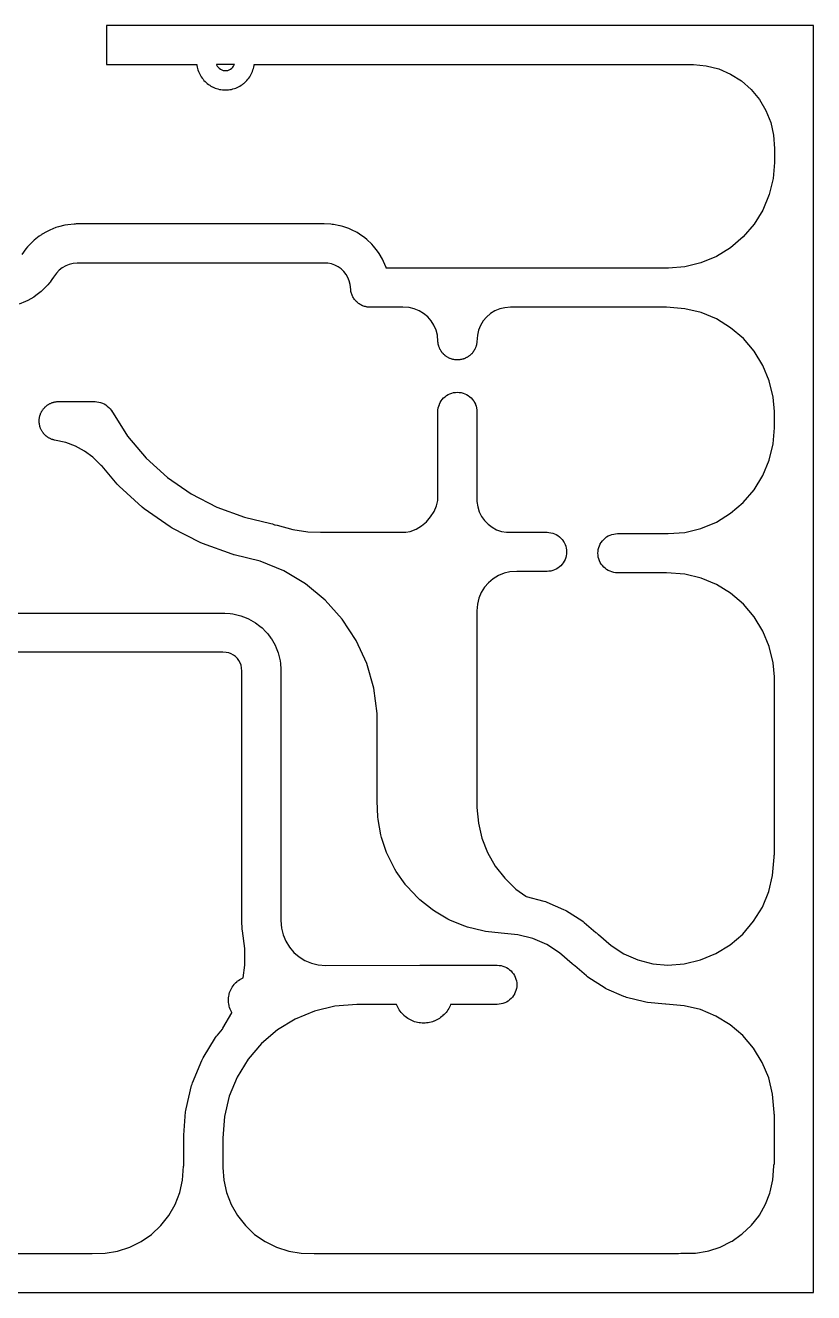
# Model space of a CAD drawing. Header units: inches. Extents: x -0.5 to 10, y -2.4 to 3.9.
# Drawn here: x 7.592 to 9.994, y -0.011 to 3.849 of the extents above; entities that cross this region are included whole.
import ezdxf

# ---------------------------------------------------------------- set-up
doc = ezdxf.new("R2010")
doc.units = ezdxf.units.IN

msp = doc.modelspace()

# ---------------------------------------------------------------- linework, layer by layer
for points in [[(7.391387, -0.0109), (7.791837, -0.0109), (7.793064, -0.010944), (7.793072, -0.010945), (7.793089, -0.010945), (7.79647, -0.0109), (8.471172, -0.0109), (8.474625, -0.010945), (8.474642, -0.010945), (8.474649, -0.010945), (8.475887, -0.0109), (9.599085, -0.0109), (9.607169, -0.011399), (9.607195, -0.0114), (9.607195, -0.0114), (9.607221, -0.0114), (9.61921, -0.0109), (9.9931, -0.0109), (9.993125, -0.010899), (9.993174, -0.010894), (9.993222, -0.010885), (9.993269, -0.010871), (9.993314, -0.010852), (9.993357, -0.010829), (9.993398, -0.010801), (9.993436, -0.01077), (9.99347, -0.010736), (9.993501, -0.010698), (9.993529, -0.010657), (9.993552, -0.010614), (9.993571, -0.010569), (9.993585, -0.010522), (9.993594, -0.010474), (9.993599, -0.010425), (9.9936, -0.0104), (9.9936, 1.847695), (9.993934, 1.849676), (9.993937, 1.849698), (9.99394, 1.849725), (9.994337, 1.855506), (9.994339, 1.85553), (9.994338, 1.855555), (9.994168, 1.861348), (9.994168, 1.861353), (9.994166, 1.861372), (9.9936, 1.868569), (9.9936, 2.617865), (9.993774, 2.620128), (9.993775, 2.620146), (9.993776, 2.620153), (9.993936, 2.625946), (9.993936, 2.62597), (9.993935, 2.625995), (9.9936, 2.630749), (9.9936, 2.656395), (9.993934, 2.658376), (9.993937, 2.658398), (9.99394, 2.658425), (9.994337, 2.664206), (9.994339, 2.66423), (9.994338, 2.664255), (9.994168, 2.670048), (9.994168, 2.670053), (9.994166, 2.670072), (9.9936, 2.677269), (9.9936, 3.426465), (9.993774, 3.428728), (9.993775, 3.428746), (9.993776, 3.428753), (9.993936, 3.434546), (9.993936, 3.43457), (9.993935, 3.434595), (9.9936, 3.439349), (9.9936, 3.472034), (9.993611, 3.472165), (9.993613, 3.472192), (9.993613, 3.472215), (9.9936, 3.473158), (9.9936, 3.8478), (9.993599, 3.847825), (9.993594, 3.847874), (9.993585, 3.847922), (9.993571, 3.847969), (9.993552, 3.848014), (9.993529, 3.848057), (9.993501, 3.848098), (9.99347, 3.848136), (9.993436, 3.84817), (9.993398, 3.848201), (9.993357, 3.848229), (9.993314, 3.848252), (9.993269, 3.848271), (9.993222, 3.848285), (9.993174, 3.848294), (9.993125, 3.848299), (9.9931, 3.8483), (9.636567, 3.8483), (9.63461, 3.848485), (9.634603, 3.848486), (9.634585, 3.848487), (9.628796, 3.848749), (9.628774, 3.84875), (9.628747, 3.848749), (9.622961, 3.848442), (9.622936, 3.84844), (9.622912, 3.848437), (9.62201, 3.8483), (7.84, 3.8483), (7.839975, 3.848299), (7.839926, 3.848294), (7.839878, 3.848285), (7.839831, 3.848271), (7.839786, 3.848252), (7.839743, 3.848229), (7.839702, 3.848201), (7.839664, 3.84817), (7.83963, 3.848136), (7.839599, 3.848098), (7.839571, 3.848057), (7.839548, 3.848014), (7.839529, 3.847969), (7.839515, 3.847922), (7.839506, 3.847874), (7.839501, 3.847825), (7.8395, 3.8478), (7.8395, 3.73), (7.839501, 3.729975), (7.839506, 3.729926), (7.839515, 3.729878), (7.839529, 3.729831), (7.839548, 3.729786), (7.839571, 3.729743), (7.839599, 3.729702), (7.83963, 3.729664), (7.839664, 3.72963), (7.839702, 3.729599), (7.839743, 3.729571), (7.839786, 3.729548), (7.839831, 3.729529), (7.839878, 3.729515), (7.839926, 3.729506), (7.839975, 3.729501), (7.84, 3.7295), (8.114346, 3.7295), (8.114733, 3.72623), (8.114735, 3.726212), (8.114739, 3.726191), (8.115643, 3.721643), (8.115647, 3.721626), (8.115647, 3.721624), (8.116695, 3.71726), (8.116698, 3.71725), (8.1167, 3.717241), (8.117959, 3.712779), (8.117964, 3.712762), (8.117971, 3.712742), (8.119576, 3.708392), (8.119577, 3.708388), (8.119583, 3.708373), (8.1213, 3.704227), (8.121305, 3.704215), (8.121308, 3.704209), (8.123249, 3.699998), (8.123259, 3.699979), (8.123267, 3.699963), (8.125533, 3.695918), (8.125541, 3.695903), (8.125542, 3.695901), (8.127887, 3.692075), (8.127892, 3.692067), (8.127898, 3.692058), (8.130474, 3.688203), (8.130486, 3.688186), (8.130497, 3.688171), (8.133367, 3.68453), (8.133376, 3.684519), (8.13338, 3.684515), (8.136295, 3.681102), (8.136302, 3.681093), (8.136308, 3.681087), (8.139455, 3.677683), (8.139469, 3.677669), (8.139483, 3.677655), (8.142887, 3.674508), (8.142893, 3.674502), (8.142902, 3.674495), (8.146315, 3.67158), (8.146319, 3.671576), (8.14633, 3.671567), (8.149971, 3.668697), (8.149986, 3.668686), (8.150003, 3.668674), (8.153858, 3.666098), (8.153867, 3.666092), (8.153875, 3.666087), (8.157701, 3.663742), (8.157703, 3.663741), (8.157718, 3.663733), (8.161763, 3.661467), (8.161779, 3.661459), (8.161798, 3.661449), (8.166009, 3.659508), (8.166015, 3.659505), (8.166027, 3.6595), (8.170173, 3.657783), (8.170188, 3.657777), (8.170192, 3.657776), (8.174542, 3.656171), (8.174562, 3.656164), (8.174579, 3.656159), (8.179041, 3.6549), (8.17905, 3.654898), (8.17906, 3.654895), (8.183424, 3.653847), (8.183426, 3.653847), (8.183443, 3.653843), (8.187991, 3.652939), (8.188012, 3.652935), (8.18803, 3.652933), (8.192634, 3.652388), (8.192642, 3.652387), (8.192654, 3.652386), (8.197128, 3.652034), (8.197141, 3.652033), (8.197147, 3.652032), (8.20178, 3.65185), (8.2018, 3.65185), (8.20182, 3.65185), (8.206453, 3.652032), (8.206459, 3.652033), (8.206472, 3.652034), (8.210946, 3.652386), (8.210958, 3.652387), (8.210966, 3.652388), (8.21557, 3.652933), (8.215588, 3.652935), (8.215609, 3.652939), (8.220157, 3.653843), (8.220174, 3.653847), (8.220176, 3.653847), (8.22454, 3.654895), (8.22455, 3.654898), (8.224559, 3.6549), (8.229021, 3.656159), (8.229038, 3.656164), (8.229058, 3.656171), (8.233408, 3.657776), (8.233412, 3.657777), (8.233427, 3.657783), (8.237573, 3.6595), (8.237585, 3.659505), (8.237591, 3.659508), (8.241802, 3.661449), (8.241821, 3.661459), (8.241837, 3.661467), (8.245882, 3.663733), (8.245897, 3.663741), (8.245899, 3.663742), (8.249725, 3.666087), (8.249733, 3.666092), (8.249742, 3.666098), (8.253597, 3.668674), (8.253614, 3.668686), (8.253629, 3.668697), (8.25727, 3.671567), (8.257281, 3.671576), (8.257285, 3.67158), (8.260698, 3.674495), (8.260707, 3.674502), (8.260713, 3.674508), (8.264117, 3.677655), (8.264131, 3.677669), (8.264145, 3.677683), (8.267292, 3.681087), (8.267298, 3.681093), (8.267305, 3.681102), (8.27022, 3.684515), (8.270224, 3.684519), (8.270233, 3.68453), (8.273103, 3.688171), (8.273114, 3.688186), (8.273126, 3.688203), (8.275702, 3.692058), (8.275708, 3.692067), (8.275713, 3.692075), (8.278058, 3.695901), (8.278059, 3.695903), (8.278067, 3.695918), (8.280333, 3.699963), (8.280341, 3.699979), (8.280351, 3.699998), (8.282292, 3.704209), (8.282295, 3.704215), (8.2823, 3.704227), (8.284017, 3.708373), (8.284023, 3.708388), (8.284024, 3.708392), (8.285629, 3.712742), (8.285636, 3.712762), (8.285641, 3.712779), (8.2869, 3.717241), (8.286902, 3.71725), (8.286905, 3.71726), (8.287953, 3.721624), (8.287953, 3.721626), (8.287957, 3.721643), (8.288861, 3.726191), (8.288865, 3.726212), (8.288867, 3.72623), (8.289254, 3.7295), (9.627774, 3.7295), (9.667159, 3.725773), (9.705201, 3.716002), (9.741246, 3.700399), (9.774407, 3.67935), (9.803867, 3.653373), (9.828901, 3.623107), (9.848891, 3.589297), (9.863347, 3.552776), (9.871911, 3.514444), (9.8745, 3.473227), (9.8745, 3.431043), (9.870766, 3.38255), (9.858911, 3.333144), (9.839458, 3.286154), (9.812896, 3.242783), (9.77988, 3.204099), (9.741222, 3.171053), (9.697872, 3.144457), (9.650896, 3.124967), (9.601452, 3.113062), (9.552214, 3.10915), (8.691784, 3.10915), (8.691283, 3.110703), (8.691275, 3.110724), (8.69127, 3.110737), (8.683875, 3.129054), (8.683868, 3.129071), (8.68386, 3.129087), (8.680157, 3.136654), (8.680151, 3.136667), (8.68014, 3.136686), (8.670213, 3.153764), (8.670203, 3.153781), (8.670194, 3.153795), (8.665451, 3.160758), (8.66544, 3.160773), (8.66543, 3.160787), (8.653173, 3.176279), (8.653162, 3.176293), (8.65315, 3.176306), (8.647464, 3.182523), (8.647452, 3.182536), (8.647439, 3.182549), (8.633103, 3.196139), (8.633091, 3.19615), (8.633076, 3.196162), (8.626563, 3.201507), (8.626551, 3.201517), (8.626535, 3.201529), (8.61041, 3.21294), (8.610397, 3.212949), (8.61038, 3.21296), (8.603173, 3.217324), (8.603157, 3.217333), (8.603142, 3.217341), (8.585558, 3.226341), (8.585542, 3.226349), (8.585525, 3.226356), (8.577771, 3.22965), (8.577756, 3.229656), (8.577737, 3.229663), (8.559051, 3.236069), (8.559036, 3.236073), (8.559017, 3.236079), (8.550872, 3.238236), (8.550857, 3.238239), (8.550837, 3.238244), (8.531429, 3.241925), (8.531416, 3.241927), (8.531411, 3.241928), (8.527096, 3.242582), (8.527082, 3.242584), (8.527059, 3.242587), (8.522708, 3.24292), (8.522697, 3.242921), (8.522689, 3.242921), (8.502958, 3.243703), (8.502948, 3.243704), (8.502933, 3.243704), (8.501778, 3.243693), (8.500625, 3.243749), (8.50061, 3.24375), (8.5006, 3.24375), (7.7472, 3.24375), (7.74719, 3.24375), (7.747175, 3.243749), (7.747096, 3.243745), (7.747016, 3.243749), (7.746993, 3.24375), (7.746967, 3.243749), (7.744177, 3.243602), (7.741388, 3.243465), (7.741361, 3.243463), (7.741339, 3.24346), (7.74126, 3.243449), (7.74118, 3.243444), (7.741165, 3.243443), (7.741155, 3.243442), (7.721041, 3.24139), (7.721028, 3.241389), (7.721006, 3.241385), (7.712824, 3.239964), (7.712804, 3.23996), (7.71279, 3.239956), (7.693163, 3.235103), (7.693146, 3.235098), (7.693129, 3.235093), (7.685227, 3.232538), (7.68521, 3.232532), (7.685194, 3.232526), (7.666442, 3.224966), (7.666422, 3.224958), (7.66641, 3.224952), (7.658945, 3.221313), (7.658929, 3.221305), (7.658914, 3.221297), (7.641407, 3.211182), (7.641395, 3.211174), (7.641377, 3.211163), (7.634497, 3.206513), (7.63448, 3.206502), (7.634468, 3.206493), (7.618554, 3.194022), (7.618538, 3.194009), (7.618527, 3.193999), (7.612367, 3.18843), (7.612352, 3.188416), (7.612341, 3.188405), (7.598334, 3.173825), (7.598323, 3.173814), (7.598311, 3.173799), (7.593099, 3.167568), (7.593088, 3.167555), (7.593077, 3.167541), (7.581201, 3.151172)], [(7.1806, 2.05855), (8.1958, 2.05855), (8.19581, 2.05855), (8.195825, 2.058549), (8.197826, 2.058451), (8.199829, 2.058413), (8.19985, 2.058412), (8.199854, 2.058412), (8.216274, 2.057291), (8.216289, 2.05729), (8.21631, 2.057288), (8.224669, 2.056113), (8.224684, 2.05611), (8.224704, 2.056106), (8.240797, 2.052656), (8.240818, 2.052651), (8.240832, 2.052647), (8.24894, 2.050292), (8.248961, 2.050285), (8.248974, 2.05028), (8.26441, 2.04457), (8.264426, 2.044564), (8.264443, 2.044557), (8.272133, 2.041068), (8.27215, 2.04106), (8.272165, 2.041052), (8.286629, 2.033199), (8.286646, 2.033189), (8.28666, 2.033181), (8.293773, 2.028631), (8.293789, 2.028621), (8.293802, 2.028611), (8.306998, 2.018775), (8.307012, 2.018764), (8.307026, 2.018753), (8.313418, 2.013235), (8.313434, 2.013221), (8.313444, 2.013211), (8.325103, 2.001593), (8.325114, 2.001582), (8.325127, 2.001567), (8.330667, 1.995194), (8.330676, 1.995183), (8.330689, 1.995167), (8.340571, 1.982005), (8.340582, 1.98199), (8.340591, 1.981975), (8.345165, 1.974878), (8.345175, 1.974863), (8.345184, 1.974847), (8.353087, 1.960411), (8.353096, 1.960394), (8.353104, 1.960379), (8.356618, 1.952701), (8.356624, 1.952688), (8.356632, 1.952668), (8.362396, 1.937252), (8.362401, 1.937237), (8.362407, 1.937218), (8.364791, 1.929118), (8.364796, 1.929103), (8.3648, 1.929083), (8.368306, 1.913002), (8.368311, 1.912979), (8.368313, 1.912967), (8.369517, 1.90461), (8.369519, 1.904594), (8.369521, 1.904574), (8.370698, 1.888158), (8.370698, 1.888142), (8.370699, 1.888133), (8.370746, 1.886028), (8.370849, 1.883925), (8.37085, 1.88391), (8.37085, 1.8839), (8.37085, 1.12184), (8.372682, 1.098559), (8.377586, 1.078133), (8.385625, 1.058726), (8.3966, 1.040816), (8.410243, 1.024843), (8.426216, 1.0112), (8.444126, 1.000225), (8.463533, 0.992186), (8.483959, 0.987282), (8.507217, 0.985452), (8.794375, 0.985671), (8.796387, 0.985909), (8.796395, 0.98591), (8.796407, 0.985911), (8.800928, 0.986266), (8.800941, 0.986267), (8.800947, 0.986268), (8.80558, 0.98645), (8.8056, 0.98645), (8.80562, 0.98645), (8.810253, 0.986268), (8.810259, 0.986267), (8.810272, 0.986266), (8.814793, 0.985911), (8.814805, 0.98591), (8.814813, 0.985909), (8.816681, 0.985688), (9.029955, 0.98585), (9.029965, 0.98585), (9.029979, 0.985849), (9.035767, 0.985569), (9.035789, 0.985568), (9.035816, 0.985565), (9.041549, 0.984719), (9.041573, 0.984715), (9.041597, 0.984709), (9.047219, 0.983305), (9.047246, 0.983298), (9.047266, 0.983291), (9.052724, 0.981343), (9.052744, 0.981335), (9.052769, 0.981324), (9.05801, 0.978851), (9.05803, 0.978841), (9.058053, 0.978828), (9.063026, 0.975852), (9.063046, 0.975839), (9.063067, 0.975825), (9.067724, 0.972377), (9.067745, 0.97236), (9.067762, 0.972346), (9.072058, 0.968457), (9.072074, 0.968443), (9.072093, 0.968423), (9.075988, 0.964132), (9.076005, 0.964112), (9.076019, 0.964094), (9.079475, 0.959442), (9.079489, 0.959421), (9.079502, 0.959401), (9.082485, 0.954433), (9.082495, 0.954415), (9.082508, 0.95439), (9.08499, 0.949153), (9.085001, 0.949127), (9.085009, 0.949108), (9.086965, 0.943653), (9.086973, 0.943628), (9.086979, 0.943606), (9.088392, 0.937986), (9.088397, 0.937961), (9.088401, 0.937938), (9.089256, 0.932206), (9.089259, 0.932183), (9.089261, 0.932158), (9.089549, 0.92637), (9.08955, 0.92635), (9.089549, 0.926321), (9.089269, 0.920533), (9.089268, 0.920511), (9.089265, 0.920484), (9.088419, 0.914751), (9.088415, 0.914727), (9.088409, 0.914703), (9.087005, 0.909081), (9.086998, 0.909054), (9.086991, 0.909034), (9.085043, 0.903576), (9.085035, 0.903556), (9.085024, 0.903531), (9.082551, 0.89829), (9.082541, 0.89827), (9.082528, 0.898247), (9.079552, 0.893274), (9.079539, 0.893254), (9.079525, 0.893233), (9.076077, 0.888576), (9.07606, 0.888555), (9.076046, 0.888538), (9.072157, 0.884242), (9.072143, 0.884226), (9.072123, 0.884207), (9.067832, 0.880312), (9.067812, 0.880295), (9.067794, 0.880281), (9.063142, 0.876825), (9.063121, 0.876811), (9.063101, 0.876798), (9.058133, 0.873815), (9.058115, 0.873805), (9.05809, 0.873792), (9.052853, 0.87131), (9.052827, 0.871299), (9.052808, 0.871291), (9.047353, 0.869335), (9.047328, 0.869327), (9.047306, 0.869321), (9.041686, 0.867908), (9.041661, 0.867903), (9.041638, 0.867899), (9.035906, 0.867044), (9.035883, 0.867041), (9.035858, 0.867039), (9.03007, 0.866751), (9.030065, 0.86675), (9.030045, 0.86675), (8.888236, 0.866642), (8.88811, 0.866299), (8.888104, 0.866284), (8.888103, 0.866281), (8.886367, 0.862091), (8.886367, 0.86209), (8.886359, 0.862073), (8.884418, 0.857862), (8.884411, 0.857848), (8.8844, 0.857827), (8.882135, 0.853782), (8.882126, 0.853767), (8.882125, 0.853765), (8.879755, 0.849898), (8.879751, 0.849891), (8.879745, 0.849882), (8.877169, 0.846027), (8.877159, 0.846012), (8.877146, 0.845995), (8.874275, 0.842354), (8.874267, 0.842343), (8.874263, 0.842338), (8.871318, 0.83889), (8.871315, 0.838887), (8.871305, 0.838875), (8.868157, 0.835471), (8.868144, 0.835456), (8.868129, 0.835443), (8.864725, 0.832295), (8.864713, 0.832285), (8.86471, 0.832282), (8.861262, 0.829337), (8.861257, 0.829333), (8.861246, 0.829325), (8.857605, 0.826454), (8.857588, 0.826441), (8.857573, 0.826431), (8.853718, 0.823855), (8.853709, 0.823849), (8.853702, 0.823845), (8.849835, 0.821475), (8.849833, 0.821474), (8.849818, 0.821465), (8.845773, 0.8192), (8.845752, 0.819189), (8.845738, 0.819182), (8.841527, 0.817241), (8.84151, 0.817233), (8.841509, 0.817233), (8.837319, 0.815497), (8.837316, 0.815496), (8.837301, 0.81549), (8.832951, 0.813885), (8.83293, 0.813878), (8.832914, 0.813873), (8.828451, 0.812615), (8.828443, 0.812612), (8.828432, 0.81261), (8.824023, 0.811551), (8.824009, 0.811548), (8.824003, 0.811547), (8.819456, 0.810642), (8.819442, 0.81064), (8.819417, 0.810636), (8.814813, 0.810091), (8.814805, 0.81009), (8.814793, 0.810089), (8.810272, 0.809734), (8.810259, 0.809733), (8.810253, 0.809732), (8.80562, 0.80955), (8.8056, 0.80955), (8.80558, 0.80955), (8.800947, 0.809732), (8.800941, 0.809733), (8.800928, 0.809734), (8.796407, 0.810089), (8.796395, 0.81009), (8.796387, 0.810091), (8.791783, 0.810636), (8.791758, 0.81064), (8.791744, 0.810642), (8.787197, 0.811547), (8.787191, 0.811548), (8.787177, 0.811551), (8.782768, 0.81261), (8.782757, 0.812612), (8.782749, 0.812615), (8.778286, 0.813873), (8.77827, 0.813878), (8.778249, 0.813885), (8.773899, 0.81549), (8.773884, 0.815496), (8.773881, 0.815497), (8.769691, 0.817233), (8.76969, 0.817233), (8.769673, 0.817241), (8.765462, 0.819182), (8.765448, 0.819189), (8.765427, 0.8192), (8.761382, 0.821465), (8.761367, 0.821474), (8.761365, 0.821475), (8.757498, 0.823845), (8.757491, 0.823849), (8.757482, 0.823855), (8.753627, 0.826431), (8.753612, 0.826441), (8.753595, 0.826454), (8.749954, 0.829325), (8.749943, 0.829333), (8.749938, 0.829337), (8.74649, 0.832282), (8.746487, 0.832285), (8.746475, 0.832295), (8.743071, 0.835443), (8.743056, 0.835456), (8.743043, 0.835471), (8.739895, 0.838875), (8.739885, 0.838887), (8.739882, 0.83889), (8.736937, 0.842338), (8.736933, 0.842343), (8.736925, 0.842354), (8.734054, 0.845995), (8.734041, 0.846012), (8.734031, 0.846027), (8.731455, 0.849882), (8.731449, 0.849891), (8.731445, 0.849898), (8.729075, 0.853765), (8.729074, 0.853767), (8.729065, 0.853782), (8.7268, 0.857827), (8.726789, 0.857848), (8.726782, 0.857862), (8.724841, 0.862073), (8.724833, 0.86209), (8.724833, 0.862091), (8.723097, 0.866281), (8.723096, 0.866284), (8.72309, 0.866299), (8.72301, 0.866516), (8.602454, 0.866424), (8.534667, 0.86109), (8.472992, 0.846285), (8.41439, 0.822015), (8.360307, 0.788878), (8.312072, 0.74769), (8.270873, 0.699464), (8.237724, 0.645387), (8.213442, 0.586791), (8.198633, 0.525158), (8.19355, 0.459595), (8.19355, 0.369419), (8.196395, 0.331143), (8.204973, 0.293237), (8.21906, 0.257016), (8.238346, 0.223276), (8.262408, 0.192757), (8.290718, 0.16613), (8.322652, 0.14398), (8.35751, 0.126795), (8.394525, 0.114951), (8.432887, 0.108708), (8.471947, 0.1082), (9.582868, 0.1082), (9.589137, 0.108996), (9.589161, 0.108998), (9.5892, 0.109), (9.589226, 0.108999), (9.593426, 0.108782), (9.633889, 0.109318), (9.670158, 0.11523), (9.674816, 0.116394), (9.709244, 0.127419), (9.742913, 0.144028), (9.745937, 0.14589), (9.773867, 0.165269), (9.776952, 0.167641), (9.803982, 0.193073), (9.804985, 0.194237), (9.826886, 0.222021), (9.829062, 0.225116), (9.847648, 0.257638), (9.860961, 0.291876), (9.862077, 0.295392), (9.870304, 0.331752), (9.8734, 0.373383), (9.8734, 0.3764), (9.8734, 0.376421), (9.873406, 0.376475), (9.873409, 0.376493), (9.8745, 0.382247), (9.8745, 0.53086), (9.874282, 0.531808), (9.874278, 0.531828), (9.874274, 0.531856), (9.873536, 0.537604), (9.873535, 0.537617), (9.873534, 0.537629), (9.869175, 0.593018), (9.8573, 0.642488), (9.837835, 0.689491), (9.811256, 0.732871), (9.77822, 0.771561), (9.73954, 0.804607), (9.696166, 0.831196), (9.649168, 0.850674), (9.599701, 0.862562), (9.544313, 0.866935), (9.544302, 0.866936), (9.544289, 0.866937), (9.543771, 0.867004), (9.54325, 0.867029), (9.543233, 0.86703), (9.543225, 0.867031), (9.487636, 0.872447), (9.487633, 0.872447), (9.487616, 0.872449), (9.483034, 0.873078), (9.483013, 0.873081), (9.482996, 0.873085), (9.478477, 0.87407), (9.478468, 0.874072), (9.478458, 0.874074), (9.424391, 0.888099), (9.424378, 0.888103), (9.424372, 0.888104), (9.419968, 0.889432), (9.419947, 0.889439), (9.419932, 0.889444), (9.415644, 0.891111), (9.415644, 0.891111), (9.415626, 0.891118), (9.364391, 0.913364), (9.364373, 0.913372), (9.360229, 0.915367), (9.360214, 0.915374), (9.360194, 0.915385), (9.356218, 0.917697), (9.35621, 0.917701), (9.356201, 0.917707), (9.309039, 0.947635), (9.30903, 0.947641), (9.309023, 0.947645), (9.305238, 0.950259), (9.305223, 0.95027), (9.305207, 0.950283), (9.301637, 0.953183), (9.301626, 0.953192), (9.301622, 0.953196), (9.266376, 0.984189), (9.263068, 0.986328), (9.263049, 0.986341), (9.263028, 0.986357), (9.258494, 0.989966), (9.258478, 0.989979), (9.258475, 0.989981), (9.220035, 1.023785), (9.18074, 1.048725), (9.138051, 1.067268), (9.093027, 1.078956), (9.042108, 1.083932), (9.042096, 1.083934), (9.042084, 1.083935), (9.04197, 1.083952), (9.041854, 1.083958), (9.041839, 1.083959), (9.04183, 1.08396), (8.994292, 1.088831), (8.994274, 1.088834), (8.994257, 1.088836), (8.985953, 1.090292), (8.985941, 1.090294), (8.985918, 1.0903), (8.939559, 1.101891), (8.939539, 1.101896), (8.939524, 1.101901), (8.931516, 1.104523), (8.931503, 1.104527), (8.931482, 1.104535), (8.887245, 1.122607), (8.88723, 1.122613), (8.887212, 1.122622), (8.879659, 1.126357), (8.879643, 1.126365), (8.879627, 1.126374), (8.838413, 1.150559), (8.838393, 1.150571), (8.838382, 1.150578), (8.831437, 1.15535), (8.831423, 1.155361), (8.831409, 1.155372), (8.794056, 1.185177), (8.794044, 1.185187), (8.794029, 1.1852), (8.787834, 1.190912), (8.787823, 1.190923), (8.787809, 1.190938), (8.755079, 1.225756), (8.755066, 1.22577), (8.755056, 1.225783), (8.749737, 1.232319), (8.749726, 1.232334), (8.749715, 1.232348), (8.722275, 1.27147), (8.722265, 1.271485), (8.722256, 1.2715), (8.717921, 1.278727), (8.71791, 1.278747), (8.717904, 1.278758), (8.696312, 1.321388), (8.696304, 1.321405), (8.696297, 1.321421), (8.693036, 1.329191), (8.693029, 1.329207), (8.693023, 1.329224), (8.677719, 1.374494), (8.677713, 1.374513), (8.677709, 1.374528), (8.675586, 1.382683), (8.675583, 1.382698), (8.675579, 1.382718), (8.666874, 1.429705), (8.666871, 1.429725), (8.666869, 1.42974), (8.665929, 1.438115), (8.665927, 1.438135), (8.665926, 1.43815), (8.663998, 1.485898), (8.663998, 1.485908), (8.663998, 1.485922), (8.664008, 1.487077), (8.663951, 1.488231), (8.66395, 1.488236), (8.66395, 1.488256), (8.663753, 1.752442), (8.653717, 1.830022), (8.63236, 1.90458), (8.600079, 1.975098), (8.5576, 2.039987), (8.505884, 2.097782), (8.446094, 2.14718), (8.379582, 2.187067), (8.3078, 2.216562), (8.228075, 2.236174), (8.228061, 2.236177), (8.228052, 2.23618), (8.227945, 2.236212), (8.227836, 2.236234), (8.227811, 2.23624), (8.227788, 2.236246), (8.225146, 2.237048), (8.222499, 2.237839), (8.222478, 2.237846), (8.222453, 2.237855), (8.22235, 2.237897), (8.222243, 2.23793), (8.222234, 2.237933), (8.22222, 2.237938), (8.132066, 2.270228), (8.132054, 2.270232), (8.132036, 2.27024), (8.124891, 2.273345), (8.124879, 2.27335), (8.124861, 2.273359), (8.039737, 2.317238), (8.039722, 2.317246), (8.039709, 2.317254), (8.033079, 2.321241), (8.033063, 2.321251), (8.033052, 2.321259), (7.954394, 2.375889), (7.95438, 2.3759), (7.954368, 2.375909), (7.948317, 2.380729), (7.948307, 2.380737), (7.948292, 2.38075), (7.877451, 2.445194), (7.877442, 2.445203), (7.877428, 2.445217), (7.872059, 2.450786), (7.872046, 2.450799), (7.872037, 2.45081), (7.825661, 2.505698), (7.823097, 2.507989), (7.823087, 2.507999), (7.823079, 2.508006), (7.797752, 2.532991), (7.772541, 2.551687), (7.744961, 2.566668), (7.715585, 2.577628), (7.680867, 2.585227), (7.680852, 2.585231), (7.680843, 2.585233), (7.678596, 2.585842), (7.676337, 2.586408), (7.676311, 2.586415), (7.67629, 2.586422), (7.675776, 2.586606), (7.67525, 2.586748), (7.675227, 2.586755), (7.675203, 2.586764), (7.673026, 2.58759), (7.670834, 2.588374), (7.67081, 2.588384), (7.670789, 2.588393), (7.670295, 2.588626), (7.669785, 2.58882), (7.669759, 2.588831), (7.66974, 2.58884), (7.667655, 2.589875), (7.66555, 2.590871), (7.665528, 2.590882), (7.665507, 2.590894), (7.665039, 2.591174), (7.66455, 2.591417), (7.664529, 2.591428), (7.664507, 2.591441), (7.662533, 2.592676), (7.660537, 2.593873), (7.660519, 2.593884), (7.660496, 2.5939), (7.660057, 2.594225), (7.659595, 2.594515), (7.65957, 2.594531), (7.659554, 2.594543), (7.657711, 2.595965), (7.655841, 2.597352), (7.655823, 2.597366), (7.655803, 2.597383), (7.655399, 2.59775), (7.654967, 2.598083), (7.654951, 2.598096), (7.654929, 2.598115), (7.653235, 2.599711), (7.65151, 2.601275), (7.651492, 2.601292), (7.651475, 2.60131), (7.651108, 2.601714), (7.650711, 2.602088), (7.650695, 2.602104), (7.650677, 2.602124), (7.649147, 2.603878), (7.647583, 2.605603), (7.647566, 2.605623), (7.647552, 2.605641), (7.647227, 2.60608), (7.646868, 2.606491), (7.646851, 2.606512), (7.646838, 2.606529), (7.645487, 2.608426), (7.6441, 2.610296), (7.644084, 2.610319), (7.644073, 2.610337), (7.643792, 2.610805), (7.643476, 2.611249), (7.643463, 2.611268), (7.643449, 2.611291), (7.642291, 2.61331), (7.641094, 2.615307), (7.641082, 2.615328), (7.641071, 2.61535), (7.640837, 2.615844), (7.640566, 2.616317), (7.640555, 2.616336), (7.640543, 2.616361), (7.639588, 2.618484), (7.638593, 2.620589), (7.638584, 2.62061), (7.638574, 2.620634), (7.63839, 2.621148), (7.638166, 2.621646), (7.638157, 2.621667), (7.638148, 2.621691), (7.637406, 2.623898), (7.636622, 2.62609), (7.636615, 2.626111), (7.636608, 2.626137), (7.636475, 2.626667), (7.636301, 2.627184), (7.636294, 2.627207), (7.636288, 2.627231), (7.635765, 2.6295), (7.6352, 2.631758), (7.635194, 2.631783), (7.63519, 2.631807), (7.63511, 2.632346), (7.634987, 2.632878), (7.634982, 2.632904), (7.634979, 2.632927), (7.634681, 2.635236), (7.63434, 2.637539), (7.634337, 2.637561), (7.634335, 2.637588), (7.634308, 2.638133), (7.634238, 2.638674), (7.634236, 2.638697), (7.634235, 2.638723), (7.634165, 2.64105), (7.634051, 2.643375), (7.63405, 2.6434), (7.634051, 2.643425), (7.634077, 2.64397), (7.634061, 2.644515), (7.634061, 2.64454), (7.634062, 2.644564), (7.634221, 2.646887), (7.634335, 2.649212), (7.634337, 2.649239), (7.63434, 2.649261), (7.63442, 2.649801), (7.634457, 2.650346), (7.63446, 2.650373), (7.634463, 2.650394), (7.634848, 2.65269), (7.63519, 2.654993), (7.635194, 2.655017), (7.6352, 2.655042), (7.635332, 2.655571), (7.635423, 2.656109), (7.635427, 2.656133), (7.635433, 2.656157), (7.636042, 2.658404), (7.636608, 2.660663), (7.636615, 2.660689), (7.636622, 2.66071), (7.636806, 2.661224), (7.636948, 2.66175), (7.636955, 2.661773), (7.636964, 2.661797), (7.63779, 2.663974), (7.638574, 2.666166), (7.638584, 2.66619), (7.638593, 2.666211), (7.638826, 2.666705), (7.63902, 2.667215), (7.639031, 2.667241), (7.63904, 2.66726), (7.640075, 2.669345), (7.641071, 2.67145), (7.641082, 2.671472), (7.641094, 2.671493), (7.641374, 2.671961), (7.641617, 2.67245), (7.641628, 2.672471), (7.641641, 2.672493), (7.642876, 2.674467), (7.644073, 2.676463), (7.644084, 2.676481), (7.6441, 2.676504), (7.644425, 2.676943), (7.644715, 2.677405), (7.644731, 2.67743), (7.644743, 2.677446), (7.646165, 2.679289), (7.647552, 2.681159), (7.647566, 2.681177), (7.647583, 2.681197), (7.64795, 2.681601), (7.648283, 2.682033), (7.648296, 2.682049), (7.648315, 2.682071), (7.649911, 2.683765), (7.651475, 2.68549), (7.651492, 2.685508), (7.65151, 2.685525), (7.651914, 2.685892), (7.652288, 2.686289), (7.652304, 2.686305), (7.652324, 2.686323), (7.654078, 2.687853), (7.655803, 2.689417), (7.655823, 2.689434), (7.655841, 2.689448), (7.65628, 2.689773), (7.656691, 2.690132), (7.656712, 2.690149), (7.656729, 2.690162), (7.658626, 2.691513), (7.660496, 2.6929), (7.660519, 2.692916), (7.660537, 2.692927), (7.661005, 2.693208), (7.661449, 2.693524), (7.661468, 2.693537), (7.661491, 2.693551), (7.66351, 2.694709), (7.665507, 2.695906), (7.665528, 2.695918), (7.66555, 2.695929), (7.666044, 2.696163), (7.666517, 2.696434), (7.666536, 2.696445), (7.666561, 2.696457), (7.668684, 2.697412), (7.670789, 2.698407), (7.67081, 2.698416), (7.670834, 2.698426), (7.671348, 2.69861), (7.671846, 2.698834), (7.671867, 2.698843), (7.671891, 2.698852), (7.674098, 2.699594), (7.67629, 2.700378), (7.676311, 2.700385), (7.676337, 2.700392), (7.676867, 2.700525), (7.677384, 2.700699), (7.677407, 2.700706), (7.677431, 2.700712), (7.6797, 2.701235), (7.681958, 2.7018), (7.681983, 2.701806), (7.682007, 2.70181), (7.682546, 2.70189), (7.683078, 2.702013), (7.683104, 2.702018), (7.683127, 2.702021), (7.685436, 2.702319), (7.687739, 2.70266), (7.687761, 2.702663), (7.687788, 2.702665), (7.688333, 2.702692), (7.688874, 2.702762), (7.688897, 2.702764), (7.688923, 2.702765), (7.69125, 2.702835), (7.693575, 2.702949), (7.69359, 2.70295), (7.6936, 2.70295), (7.798, 2.70295), (7.79801, 2.70295), (7.798025, 2.702949), (7.803812, 2.702665), (7.803839, 2.702663), (7.803861, 2.70266), (7.804898, 2.702506), (7.809812, 2.702265), (7.809839, 2.702263), (7.809861, 2.70226), (7.815593, 2.70141), (7.815617, 2.701406), (7.815642, 2.7014), (7.821263, 2.699992), (7.821289, 2.699985), (7.82131, 2.699978), (7.826766, 2.698026), (7.82679, 2.698016), (7.826811, 2.698007), (7.83205, 2.695529), (7.832072, 2.695518), (7.832093, 2.695506), (7.837063, 2.692527), (7.837081, 2.692516), (7.837104, 2.6925), (7.841759, 2.689048), (7.841777, 2.689034), (7.841797, 2.689017), (7.84609, 2.685125), (7.846108, 2.685108), (7.846125, 2.68509), (7.850017, 2.680797), (7.850034, 2.680777), (7.850048, 2.680759), (7.8535, 2.676104), (7.853516, 2.676081), (7.853527, 2.676063), (7.853987, 2.675296), (7.854006, 2.675283), (7.854043, 2.675251), (7.854077, 2.675216), (7.854107, 2.675177), (7.854121, 2.675157), (7.903725, 2.597843), (7.960488, 2.530663), (8.025545, 2.47148), (8.097781, 2.42131), (8.175932, 2.381026), (8.259498, 2.351095), (8.340555, 2.331155), (8.34057, 2.331152), (8.340573, 2.331151), (8.344793, 2.329945), (8.344809, 2.32994), (8.344828, 2.329933), (8.348946, 2.328417), (8.348964, 2.328411), (8.351409, 2.327406), (8.353195, 2.327187), (8.353216, 2.327184), (8.353244, 2.327179), (8.358899, 2.325915), (8.358914, 2.325912), (8.358923, 2.325909), (8.406926, 2.312679), (8.452669, 2.305777), (8.491934, 2.30455), (8.751591, 2.30455), (8.764692, 2.307483), (8.782676, 2.314611), (8.799323, 2.324465), (8.814224, 2.336801), (8.827012, 2.351316), (8.837371, 2.367653), (8.845048, 2.38541), (8.84915, 2.401412), (8.84915, 2.6716), (8.84915, 2.67161), (8.849151, 2.671625), (8.849435, 2.677412), (8.849437, 2.677439), (8.84944, 2.677461), (8.85029, 2.683193), (8.850294, 2.683217), (8.8503, 2.683242), (8.851708, 2.688863), (8.851715, 2.688889), (8.851722, 2.68891), (8.853674, 2.694366), (8.853684, 2.69439), (8.853693, 2.694411), (8.856171, 2.69965), (8.856182, 2.699672), (8.856194, 2.699693), (8.859173, 2.704663), (8.859184, 2.704681), (8.8592, 2.704704), (8.862652, 2.709359), (8.862666, 2.709377), (8.862683, 2.709397), (8.866575, 2.71369), (8.866592, 2.713708), (8.86661, 2.713725), (8.870903, 2.717617), (8.870923, 2.717634), (8.870941, 2.717648), (8.875596, 2.7211), (8.875619, 2.721116), (8.875637, 2.721127), (8.880607, 2.724106), (8.880628, 2.724118), (8.88065, 2.724129), (8.885889, 2.726607), (8.88591, 2.726616), (8.885934, 2.726626), (8.89139, 2.728578), (8.891411, 2.728585), (8.891437, 2.728592), (8.897058, 2.73), (8.897083, 2.730006), (8.897107, 2.73001), (8.902839, 2.73086), (8.902861, 2.730863), (8.902888, 2.730865), (8.908675, 2.731149), (8.9087, 2.73115), (8.908725, 2.731149), (8.914512, 2.730865), (8.914539, 2.730863), (8.914561, 2.73086), (8.920293, 2.73001), (8.920317, 2.730006), (8.920342, 2.73), (8.925963, 2.728592), (8.925989, 2.728585), (8.92601, 2.728578), (8.931466, 2.726626), (8.93149, 2.726616), (8.931511, 2.726607), (8.93675, 2.724129), (8.936772, 2.724118), (8.936793, 2.724106), (8.941763, 2.721127), (8.941781, 2.721116), (8.941804, 2.7211), (8.946459, 2.717648), (8.946477, 2.717634), (8.946497, 2.717617), (8.95079, 2.713725), (8.950808, 2.713708), (8.950825, 2.71369), (8.954717, 2.709397), (8.954734, 2.709377), (8.954748, 2.709359), (8.9582, 2.704704), (8.958216, 2.704681), (8.958227, 2.704663), (8.961206, 2.699693), (8.961218, 2.699672), (8.961229, 2.69965), (8.963707, 2.694411), (8.963716, 2.69439), (8.963726, 2.694366), (8.965678, 2.68891), (8.965685, 2.688889), (8.965692, 2.688863), (8.9671, 2.683242), (8.967106, 2.683217), (8.96711, 2.683193), (8.96796, 2.677461), (8.967963, 2.677439), (8.967965, 2.677412), (8.968249, 2.671625), (8.96825, 2.67161), (8.96825, 2.6716), (8.96825, 2.398131), (8.970527, 2.382187), (8.975136, 2.367229), (8.982027, 2.353176), (8.991031, 2.340373), (9.001926, 2.329135), (9.014445, 2.31974), (9.028278, 2.312417), (9.043087, 2.307348), (9.058498, 2.304658), (9.065482, 2.30455), (9.1817, 2.30455), (9.18171, 2.30455), (9.181725, 2.304549), (9.187512, 2.304265), (9.187539, 2.304263), (9.187561, 2.30426), (9.193293, 2.30341), (9.193317, 2.303406), (9.193342, 2.3034), (9.198963, 2.301992), (9.198989, 2.301985), (9.19901, 2.301978), (9.204466, 2.300026), (9.20449, 2.300016), (9.204511, 2.300007), (9.20975, 2.297529), (9.209772, 2.297518), (9.209793, 2.297506), (9.214763, 2.294527), (9.214781, 2.294516), (9.214804, 2.2945), (9.219459, 2.291048), (9.219477, 2.291034), (9.219497, 2.291017), (9.22379, 2.287125), (9.223808, 2.287108), (9.223825, 2.28709), (9.227717, 2.282797), (9.227734, 2.282777), (9.227748, 2.282759), (9.2312, 2.278104), (9.231216, 2.278081), (9.231227, 2.278063), (9.234206, 2.273093), (9.234218, 2.273072), (9.234229, 2.27305), (9.236707, 2.267811), (9.236716, 2.26779), (9.236726, 2.267766), (9.238678, 2.26231), (9.238685, 2.262289), (9.238692, 2.262263), (9.2401, 2.256642), (9.240106, 2.256617), (9.24011, 2.256593), (9.24096, 2.250861), (9.240963, 2.250839), (9.240965, 2.250812), (9.241249, 2.245025), (9.24125, 2.245), (9.241249, 2.244975), (9.240965, 2.239188), (9.240963, 2.239161), (9.24096, 2.239139), (9.24011, 2.233407), (9.240106, 2.233383), (9.2401, 2.233358), (9.238692, 2.227737), (9.238685, 2.227711), (9.238678, 2.22769), (9.236726, 2.222234), (9.236716, 2.22221), (9.236707, 2.222189), (9.234229, 2.21695), (9.234218, 2.216928), (9.234206, 2.216907), (9.231227, 2.211937), (9.231216, 2.211919), (9.2312, 2.211896), (9.227748, 2.207241), (9.227734, 2.207223), (9.227717, 2.207203), (9.223825, 2.20291), (9.223808, 2.202892), (9.22379, 2.202875), (9.219497, 2.198983), (9.219477, 2.198966), (9.219459, 2.198952), (9.214804, 2.1955), (9.214781, 2.195484), (9.214763, 2.195473), (9.209793, 2.192494), (9.209772, 2.192482), (9.20975, 2.192471), (9.204511, 2.189993), (9.20449, 2.189984), (9.204466, 2.189974), (9.19901, 2.188022), (9.198989, 2.188015), (9.198963, 2.188008), (9.193342, 2.1866), (9.193317, 2.186594), (9.193293, 2.18659), (9.187561, 2.18574), (9.187539, 2.185737), (9.187512, 2.185735), (9.181725, 2.185451), (9.18171, 2.18545), (9.1817, 2.18545), (9.089972, 2.18545), (9.068924, 2.183912), (9.050824, 2.179674), (9.03361, 2.172657), (9.017705, 2.163033), (9.003502, 2.151039), (8.991349, 2.136971), (8.981547, 2.121175), (8.974337, 2.104041), (8.969921, 2.086093), (8.96825, 2.065399), (8.96825, 1.466742), (8.97271, 1.418414), (8.983593, 1.372629), (9.000816, 1.328833), (9.024035, 1.287899), (9.052789, 1.250643), (9.086493, 1.21782), (9.116683, 1.195791), (9.118413, 1.195414), (9.118422, 1.195412), (9.118432, 1.195409), (9.172477, 1.181378), (9.172494, 1.181374), (9.172496, 1.181373), (9.176898, 1.180045), (9.176913, 1.18004), (9.176935, 1.180033), (9.18122, 1.178366), (9.181231, 1.178362), (9.181238, 1.178359), (9.232452, 1.156114), (9.232461, 1.15611), (9.23247, 1.156106), (9.236612, 1.154111), (9.236632, 1.154101), (9.236647, 1.154093), (9.240622, 1.151782), (9.240624, 1.151781), (9.240638, 1.151772), (9.287781, 1.121851), (9.287788, 1.121847), (9.287797, 1.12184), (9.291581, 1.119227), (9.291598, 1.119214), (9.291612, 1.119203), (9.29518, 1.116304), (9.295191, 1.116294), (9.295195, 1.116291), (9.330429, 1.085307), (9.332063, 1.084327), (9.332081, 1.084316), (9.332104, 1.0843), (9.336759, 1.080848), (9.336777, 1.080834), (9.336797, 1.080817), (9.338105, 1.079631), (9.338136, 1.079624), (9.338182, 1.079607), (9.338227, 1.079586), (9.33827, 1.079561), (9.33831, 1.079532), (9.338324, 1.07952), (9.376778, 1.045705), (9.41609, 1.020759), (9.458796, 1.002216), (9.503838, 0.990532), (9.549556, 0.986078), (9.599726, 0.990026), (9.649204, 1.001905), (9.696214, 1.021377), (9.739599, 1.047963), (9.778291, 1.081009), (9.811337, 1.119701), (9.837923, 1.163086), (9.857395, 1.210096), (9.869262, 1.259525), (9.873526, 1.314874), (9.873527, 1.314886), (9.873528, 1.314898), (9.874256, 1.320647), (9.874261, 1.320676), (9.874265, 1.320696), (9.8745, 1.321726), (9.8745, 1.86389), (9.871074, 1.907426), (9.859195, 1.956904), (9.839723, 2.003914), (9.813137, 2.047299), (9.780091, 2.085991), (9.741399, 2.119037), (9.698014, 2.145623), (9.651004, 2.165095), (9.601526, 2.176974), (9.546128, 2.181334), (9.546116, 2.181335), (9.546103, 2.181336), (9.545995, 2.18135), (9.3965, 2.18135), (9.39649, 2.18135), (9.396475, 2.181351), (9.390688, 2.181635), (9.390661, 2.181637), (9.390639, 2.18164), (9.384907, 2.18249), (9.384883, 2.182494), (9.384858, 2.1825), (9.379237, 2.183908), (9.379211, 2.183915), (9.37919, 2.183922), (9.373734, 2.185874), (9.37371, 2.185884), (9.373689, 2.185893), (9.36845, 2.188371), (9.368428, 2.188382), (9.368407, 2.188394), (9.363437, 2.191373), (9.363419, 2.191384), (9.363396, 2.1914), (9.358741, 2.194852), (9.358723, 2.194866), (9.358703, 2.194883), (9.35441, 2.198775), (9.354392, 2.198792), (9.354375, 2.19881), (9.350483, 2.203103), (9.350466, 2.203123), (9.350452, 2.203141), (9.347, 2.207796), (9.346984, 2.207819), (9.346973, 2.207837), (9.343994, 2.212807), (9.343982, 2.212828), (9.343971, 2.21285), (9.341493, 2.218089), (9.341484, 2.21811), (9.341474, 2.218134), (9.339522, 2.22359), (9.339515, 2.223611), (9.339508, 2.223637), (9.3381, 2.229258), (9.338094, 2.229283), (9.33809, 2.229307), (9.33724, 2.235039), (9.337237, 2.235061), (9.337235, 2.235088), (9.336951, 2.240875), (9.33695, 2.2409), (9.336951, 2.240925), (9.337235, 2.246712), (9.337237, 2.246739), (9.33724, 2.246761), (9.33809, 2.252493), (9.338094, 2.252517), (9.3381, 2.252542), (9.339508, 2.258163), (9.339515, 2.258189), (9.339522, 2.25821), (9.341474, 2.263666), (9.341484, 2.26369), (9.341493, 2.263711), (9.343971, 2.26895), (9.343982, 2.268972), (9.343994, 2.268993), (9.346973, 2.273963), (9.346984, 2.273981), (9.347, 2.274004), (9.350452, 2.278659), (9.350466, 2.278677), (9.350483, 2.278697), (9.354375, 2.28299), (9.354392, 2.283008), (9.35441, 2.283025), (9.358703, 2.286917), (9.358723, 2.286934), (9.358741, 2.286948), (9.363396, 2.2904), (9.363419, 2.290416), (9.363437, 2.290427), (9.368407, 2.293406), (9.368428, 2.293418), (9.36845, 2.293429), (9.373689, 2.295907), (9.37371, 2.295916), (9.373734, 2.295926), (9.37919, 2.297878), (9.379211, 2.297885), (9.379237, 2.297892), (9.384858, 2.2993), (9.384883, 2.299306), (9.384907, 2.29931), (9.390639, 2.30016), (9.390661, 2.300163), (9.390688, 2.300165), (9.396475, 2.300449), (9.39649, 2.30045), (9.3965, 2.30045), (9.550955, 2.30045), (9.601452, 2.304462), (9.650896, 2.316367), (9.697872, 2.335857), (9.741222, 2.362453), (9.77988, 2.395499), (9.812896, 2.434183), (9.839458, 2.477554), (9.858911, 2.524544), (9.870766, 2.57395), (9.8745, 2.622443), (9.8745, 2.67259), (9.871074, 2.716126), (9.859195, 2.765604), (9.839723, 2.812614), (9.813137, 2.855999), (9.780091, 2.894691), (9.741399, 2.927737), (9.698014, 2.954323), (9.651004, 2.973795), (9.601575, 2.985662), (9.546226, 2.989926), (9.546214, 2.989927), (9.546202, 2.989928), (9.545241, 2.99005), (9.070633, 2.99005), (9.052721, 2.988584), (9.037449, 2.984867), (9.022946, 2.978807), (9.00957, 2.970552), (8.99765, 2.960307), (8.98748, 2.948323), (8.979309, 2.934896), (8.97334, 2.920355), (8.969691, 2.904944), (8.968062, 2.884477), (8.968061, 2.884466), (8.96806, 2.884453), (8.967991, 2.883922), (8.967965, 2.883388), (8.967963, 2.883361), (8.96796, 2.883339), (8.967617, 2.881025), (8.967317, 2.878706), (8.967314, 2.878683), (8.967309, 2.878658), (8.967189, 2.878136), (8.96711, 2.877607), (8.967106, 2.877583), (8.9671, 2.877558), (8.966532, 2.87529), (8.966007, 2.873011), (8.966002, 2.872991), (8.965993, 2.872964), (8.965822, 2.872456), (8.965692, 2.871937), (8.965685, 2.871911), (8.965678, 2.87189), (8.96489, 2.869688), (8.964144, 2.867472), (8.964135, 2.867448), (8.964126, 2.867426), (8.963906, 2.866938), (8.963726, 2.866434), (8.963716, 2.86641), (8.963707, 2.866389), (8.962707, 2.864275), (8.961747, 2.862142), (8.961738, 2.862124), (8.961725, 2.862098), (8.961458, 2.861634), (8.961229, 2.86115), (8.961218, 2.861128), (8.961206, 2.861107), (8.960004, 2.859101), (8.95884, 2.857073), (8.958827, 2.857053), (8.958813, 2.857032), (8.958502, 2.856596), (8.958227, 2.856137), (8.958216, 2.856119), (8.9582, 2.856096), (8.956807, 2.854217), (8.955449, 2.852313), (8.955434, 2.852293), (8.955419, 2.852274), (8.955067, 2.851871), (8.954748, 2.851441), (8.954734, 2.851423), (8.954717, 2.851403), (8.953146, 2.84967), (8.951608, 2.847908), (8.95159, 2.847889), (8.951574, 2.847873), (8.951185, 2.847506), (8.950825, 2.84711), (8.950808, 2.847092), (8.95079, 2.847075), (8.949058, 2.845504), (8.947355, 2.843901), (8.947336, 2.843885), (8.947317, 2.84387), (8.946893, 2.843543), (8.946497, 2.843183), (8.946477, 2.843166), (8.946459, 2.843152), (8.94458, 2.841759), (8.942728, 2.840331), (8.942707, 2.840315), (8.942688, 2.840303), (8.942234, 2.840019), (8.941804, 2.8397), (8.941781, 2.839684), (8.941763, 2.839673), (8.939758, 2.838471), (8.937775, 2.837231), (8.937749, 2.837216), (8.937732, 2.837207), (8.937252, 2.836969), (8.936793, 2.836694), (8.936772, 2.836682), (8.93675, 2.836671), (8.934636, 2.835671), (8.932541, 2.834631), (8.932517, 2.83462), (8.932496, 2.834612), (8.931995, 2.834422), (8.931511, 2.834193), (8.93149, 2.834184), (8.931466, 2.834174), (8.929264, 2.833386), (8.927077, 2.832557), (8.927058, 2.83255), (8.92703, 2.832542), (8.926514, 2.832402), (8.92601, 2.832222), (8.925989, 2.832215), (8.925963, 2.832208), (8.923694, 2.831639), (8.921437, 2.831029), (8.921413, 2.831023), (8.921389, 2.831018), (8.920861, 2.83093), (8.920342, 2.8308), (8.920317, 2.830794), (8.920293, 2.83079), (8.91798, 2.830447), (8.915674, 2.83006), (8.915652, 2.830057), (8.915625, 2.830055), (8.915091, 2.830018), (8.914561, 2.82994), (8.914539, 2.829937), (8.914512, 2.829935), (8.912177, 2.82982), (8.909843, 2.829662), (8.90982, 2.829661), (8.909794, 2.829661), (8.909259, 2.829677), (8.908725, 2.829651), (8.9087, 2.82965), (8.908675, 2.829651), (8.90634, 2.829765), (8.904002, 2.829836), (8.903976, 2.829838), (8.903953, 2.82984), (8.903422, 2.829909), (8.902888, 2.829935), (8.902861, 2.829937), (8.902839, 2.82994), (8.900525, 2.830283), (8.898206, 2.830583), (8.898183, 2.830586), (8.898158, 2.830591), (8.897636, 2.830711), (8.897107, 2.83079), (8.897083, 2.830794), (8.897058, 2.8308), (8.89479, 2.831368), (8.892511, 2.831893), (8.892491, 2.831898), (8.892464, 2.831907), (8.891956, 2.832078), (8.891437, 2.832208), (8.891411, 2.832215), (8.89139, 2.832222), (8.889188, 2.83301), (8.886972, 2.833756), (8.886948, 2.833765), (8.886926, 2.833774), (8.886438, 2.833994), (8.885934, 2.834174), (8.88591, 2.834184), (8.885889, 2.834193), (8.883775, 2.835193), (8.881642, 2.836153), (8.881624, 2.836162), (8.881598, 2.836175), (8.881134, 2.836442), (8.88065, 2.836671), (8.880628, 2.836682), (8.880607, 2.836694), (8.878601, 2.837896), (8.876573, 2.83906), (8.876553, 2.839073), (8.876532, 2.839087), (8.876096, 2.839398), (8.875637, 2.839673), (8.875619, 2.839684), (8.875596, 2.8397), (8.873717, 2.841093), (8.871813, 2.842451), (8.871793, 2.842466), (8.871774, 2.842481), (8.871371, 2.842833), (8.870941, 2.843152), (8.870923, 2.843166), (8.870903, 2.843183), (8.86917, 2.844754), (8.867408, 2.846292), (8.867389, 2.84631), (8.867373, 2.846326), (8.867006, 2.846715), (8.86661, 2.847075), (8.866592, 2.847092), (8.866575, 2.84711), (8.865004, 2.848842), (8.863401, 2.850545), (8.863385, 2.850564), (8.86337, 2.850583), (8.863043, 2.851007), (8.862683, 2.851403), (8.862666, 2.851423), (8.862652, 2.851441), (8.861259, 2.85332), (8.859831, 2.855172), (8.859815, 2.855193), (8.859803, 2.855212), (8.859519, 2.855666), (8.8592, 2.856096), (8.859184, 2.856119), (8.859173, 2.856137), (8.857971, 2.858142), (8.856731, 2.860125), (8.856716, 2.860151), (8.856707, 2.860168), (8.856469, 2.860648), (8.856194, 2.861107), (8.856182, 2.861128), (8.856171, 2.86115), (8.855171, 2.863264), (8.854131, 2.865359), (8.85412, 2.865383), (8.854112, 2.865404), (8.853922, 2.865905), (8.853693, 2.866389), (8.853684, 2.86641), (8.853674, 2.866434), (8.852886, 2.868636), (8.852057, 2.870823), (8.85205, 2.870842), (8.852042, 2.87087), (8.851902, 2.871386), (8.851722, 2.87189), (8.851715, 2.871911), (8.851708, 2.871937), (8.851139, 2.874206), (8.850529, 2.876463), (8.850523, 2.876487), (8.850518, 2.876511), (8.85043, 2.877039), (8.8503, 2.877558), (8.850294, 2.877583), (8.85029, 2.877607), (8.849947, 2.87992), (8.84956, 2.882226), (8.849557, 2.882248), (8.849555, 2.882275), (8.849518, 2.882809), (8.84944, 2.883339), (8.849437, 2.883361), (8.849435, 2.883388), (8.849343, 2.885264), (8.847488, 2.905201), (8.843528, 2.920722), (8.837188, 2.935432), (8.828625, 2.94897), (8.81805, 2.961002), (8.805723, 2.971231), (8.791947, 2.979405), (8.777062, 2.985325), (8.761434, 2.988842), (8.742684, 2.99005), (8.6427, 2.99005), (8.642697, 2.99005), (8.642673, 2.990051), (8.63978, 2.990193), (8.636888, 2.990335), (8.636863, 2.990337), (8.63686, 2.990337), (8.636859, 2.990337), (8.636836, 2.99034), (8.633971, 2.990765), (8.631107, 2.99119), (8.631083, 2.991194), (8.63108, 2.991195), (8.631056, 2.9912), (8.628246, 2.991904), (8.625437, 2.992608), (8.625414, 2.992614), (8.625411, 2.992615), (8.625388, 2.992623), (8.622661, 2.993599), (8.619934, 2.994574), (8.619911, 2.994583), (8.619909, 2.994584), (8.619906, 2.994585), (8.619886, 2.994594), (8.617268, 2.995832), (8.61465, 2.997071), (8.614628, 2.997082), (8.614626, 2.997083), (8.614622, 2.997085), (8.614605, 2.997095), (8.612121, 2.998584), (8.609637, 3.000073), (8.609619, 3.000084), (8.609616, 3.000086), (8.609614, 3.000088), (8.609593, 3.000102), (8.607267, 3.001827), (8.604941, 3.003552), (8.604923, 3.003566), (8.604922, 3.003567), (8.60492, 3.003569), (8.604901, 3.003585), (8.602755, 3.00553), (8.60061, 3.007475), (8.600592, 3.007492), (8.60059, 3.007494), (8.600573, 3.007512), (8.598628, 3.009657), (8.596683, 3.011803), (8.596667, 3.011822), (8.596665, 3.011824), (8.59665, 3.011843), (8.594925, 3.01417), (8.5932, 3.016496), (8.593186, 3.016516), (8.593184, 3.016518), (8.593171, 3.016539), (8.591683, 3.019023), (8.590194, 3.021507), (8.590182, 3.021528), (8.59018, 3.021531), (8.590179, 3.021533), (8.590169, 3.021553), (8.588931, 3.024171), (8.587693, 3.026789), (8.587684, 3.02681), (8.587683, 3.026811), (8.587682, 3.026814), (8.587681, 3.026817), (8.587673, 3.026837), (8.586698, 3.029563), (8.585722, 3.03229), (8.585715, 3.032311), (8.585714, 3.032314), (8.585713, 3.032316), (8.585707, 3.03234), (8.585003, 3.035149), (8.5843, 3.037958), (8.584294, 3.037982), (8.584294, 3.037985), (8.584293, 3.037986), (8.58429, 3.038009), (8.583865, 3.040874), (8.58344, 3.043739), (8.583437, 3.043761), (8.583437, 3.043763), (8.583436, 3.043766), (8.581918, 3.059186), (8.579238, 3.070097), (8.575031, 3.080516), (8.569385, 3.09023), (8.562413, 3.099041), (8.554259, 3.106771), (8.545088, 3.113261), (8.535086, 3.11838), (8.524457, 3.122024), (8.513567, 3.124089), (8.499421, 3.12465), (7.75023, 3.12465), (7.737306, 3.123331), (7.725829, 3.120493), (7.714863, 3.116073), (7.704625, 3.110158), (7.695319, 3.102865), (7.687064, 3.094273), (7.677599, 3.081228), (7.672751, 3.074545), (7.670827, 3.071337), (7.670816, 3.071319), (7.6708, 3.071296), (7.667348, 3.066641), (7.667334, 3.066623), (7.667317, 3.066603), (7.66558, 3.064687), (7.660489, 3.058601), (7.660477, 3.058586), (7.660466, 3.058575), (7.646459, 3.043995), (7.646448, 3.043984), (7.646433, 3.04397), (7.640273, 3.038401), (7.640262, 3.038391), (7.640246, 3.038378), (7.624332, 3.025907), (7.62432, 3.025898), (7.624303, 3.025887), (7.617423, 3.021237), (7.617405, 3.021226), (7.617393, 3.021218), (7.599886, 3.011103), (7.599871, 3.011095), (7.599855, 3.011087), (7.59239, 3.007448), (7.592378, 3.007442), (7.592358, 3.007434), (7.573606, 2.999874)], [(7.387447, 0.1082), (7.795681, 0.1082), (7.834789, 0.108718), (7.873139, 0.114969), (7.910144, 0.126819), (7.944991, 0.144009), (7.976915, 0.16616), (8.005215, 0.192786), (8.029268, 0.223302), (8.048548, 0.257038), (8.062629, 0.293252), (8.071204, 0.331152), (8.074414, 0.374316), (8.074414, 0.37432), (8.074416, 0.374341), (8.07445, 0.374612), (8.07445, 0.4623), (8.07445, 0.46231), (8.074451, 0.462325), (8.074589, 0.465144), (8.074627, 0.466479), (8.074628, 0.466495), (8.074628, 0.466503), (8.074704, 0.467479), (8.074735, 0.468112), (8.074737, 0.468139), (8.07474, 0.468161), (8.074775, 0.468401), (8.080255, 0.539078), (8.080256, 0.53909), (8.080257, 0.539097), (8.080803, 0.543742), (8.080806, 0.543766), (8.080809, 0.543781), (8.08172, 0.548367), (8.081721, 0.54837), (8.081725, 0.548387), (8.098732, 0.619172), (8.098735, 0.619183), (8.098737, 0.619191), (8.099997, 0.623653), (8.100004, 0.623677), (8.100009, 0.62369), (8.101614, 0.628039), (8.101617, 0.628047), (8.101621, 0.628058), (8.129491, 0.695312), (8.129496, 0.695323), (8.129499, 0.69533), (8.131441, 0.699539), (8.131448, 0.699554), (8.131459, 0.699574), (8.133724, 0.703619), (8.13373, 0.703628), (8.133734, 0.703636), (8.171781, 0.765703), (8.171785, 0.76571), (8.171792, 0.765719), (8.174368, 0.769574), (8.174377, 0.769588), (8.174391, 0.769605), (8.177261, 0.773246), (8.17727, 0.773256), (8.177274, 0.773261), (8.192483, 0.791065), (8.193979, 0.793961), (8.193986, 0.793975), (8.19399, 0.793982), (8.221237, 0.840949), (8.221472, 0.841513), (8.221227, 0.841912), (8.221223, 0.841919), (8.221218, 0.841928), (8.218952, 0.845974), (8.218944, 0.84599), (8.218934, 0.846009), (8.216993, 0.85022), (8.21699, 0.850226), (8.216985, 0.850238), (8.216102, 0.852369), (8.216101, 0.852372), (8.216095, 0.852387), (8.21449, 0.856737), (8.214483, 0.856758), (8.214478, 0.856774), (8.21322, 0.861237), (8.213217, 0.861245), (8.213215, 0.861256), (8.212676, 0.863499), (8.212673, 0.863515), (8.212672, 0.863518), (8.211768, 0.868065), (8.211764, 0.868087), (8.211761, 0.868104), (8.211216, 0.872709), (8.211216, 0.872716), (8.211215, 0.872728), (8.211034, 0.875028), (8.211033, 0.875041), (8.211032, 0.875047), (8.21085, 0.87968), (8.21085, 0.8797), (8.21085, 0.87972), (8.211032, 0.884353), (8.211033, 0.884359), (8.211034, 0.884372), (8.211215, 0.886672), (8.211216, 0.886684), (8.211216, 0.886691), (8.211761, 0.891296), (8.211764, 0.891313), (8.211768, 0.891335), (8.212672, 0.895882), (8.212673, 0.895885), (8.212676, 0.895901), (8.213215, 0.898144), (8.213217, 0.898155), (8.21322, 0.898163), (8.214478, 0.902626), (8.214483, 0.902642), (8.21449, 0.902663), (8.216095, 0.907013), (8.216101, 0.907028), (8.216102, 0.907031), (8.216985, 0.909162), (8.21699, 0.909174), (8.216993, 0.90918), (8.218934, 0.913391), (8.218944, 0.91341), (8.218952, 0.913426), (8.221218, 0.917472), (8.221223, 0.917481), (8.221227, 0.917488), (8.222433, 0.919455), (8.222437, 0.919462), (8.222443, 0.919472), (8.225019, 0.923327), (8.225029, 0.923341), (8.225042, 0.923359), (8.227913, 0.927), (8.227916, 0.927004), (8.227925, 0.927015), (8.229423, 0.928769), (8.229426, 0.928772), (8.229436, 0.928784), (8.232584, 0.932189), (8.232597, 0.932203), (8.232611, 0.932216), (8.236016, 0.935364), (8.236028, 0.935374), (8.236031, 0.935377), (8.237785, 0.936875), (8.237796, 0.936884), (8.2378, 0.936887), (8.241441, 0.939758), (8.241459, 0.939771), (8.241473, 0.939781), (8.245328, 0.942357), (8.245338, 0.942363), (8.245345, 0.942367), (8.247312, 0.943573), (8.247319, 0.943577), (8.247328, 0.943582), (8.251374, 0.945848), (8.25139, 0.945856), (8.251409, 0.945866), (8.25526, 0.947641), (8.260372, 0.986062), (8.260431, 1.036429), (8.253358, 1.09024), (8.253356, 1.090254), (8.253355, 1.090264), (8.252883, 1.09604), (8.252881, 1.096065), (8.252881, 1.096089), (8.252973, 1.101621), (8.251934, 1.114828), (8.251932, 1.114847), (8.251932, 1.114852), (8.251864, 1.117165), (8.251751, 1.119475), (8.25175, 1.11949), (8.25175, 1.1195), (8.25175, 1.881768), (8.251031, 1.891801), (8.249343, 1.899541), (8.246569, 1.906961), (8.242765, 1.913909), (8.238009, 1.920244), (8.232398, 1.925835), (8.226047, 1.930569), (8.219085, 1.934349), (8.211656, 1.937097), (8.203909, 1.938758), (8.193771, 1.93945), (7.1806, 1.93945)]]:
    msp.add_lwpolyline(points)
msp.add_lwpolyline([(8.174676, 3.7295), (8.174886, 3.728852), (8.176962, 3.724779), (8.179649, 3.721081), (8.182881, 3.717849), (8.186579, 3.715162), (8.190652, 3.713086), (8.195, 3.711674), (8.199514, 3.710959), (8.204086, 3.710959), (8.2086, 3.711674), (8.212948, 3.713086), (8.217021, 3.715162), (8.220719, 3.717849), (8.223951, 3.721081), (8.226638, 3.724779), (8.228714, 3.728852), (8.228924, 3.7295)], close=True)

doc.saveas('drawing.dxf')
